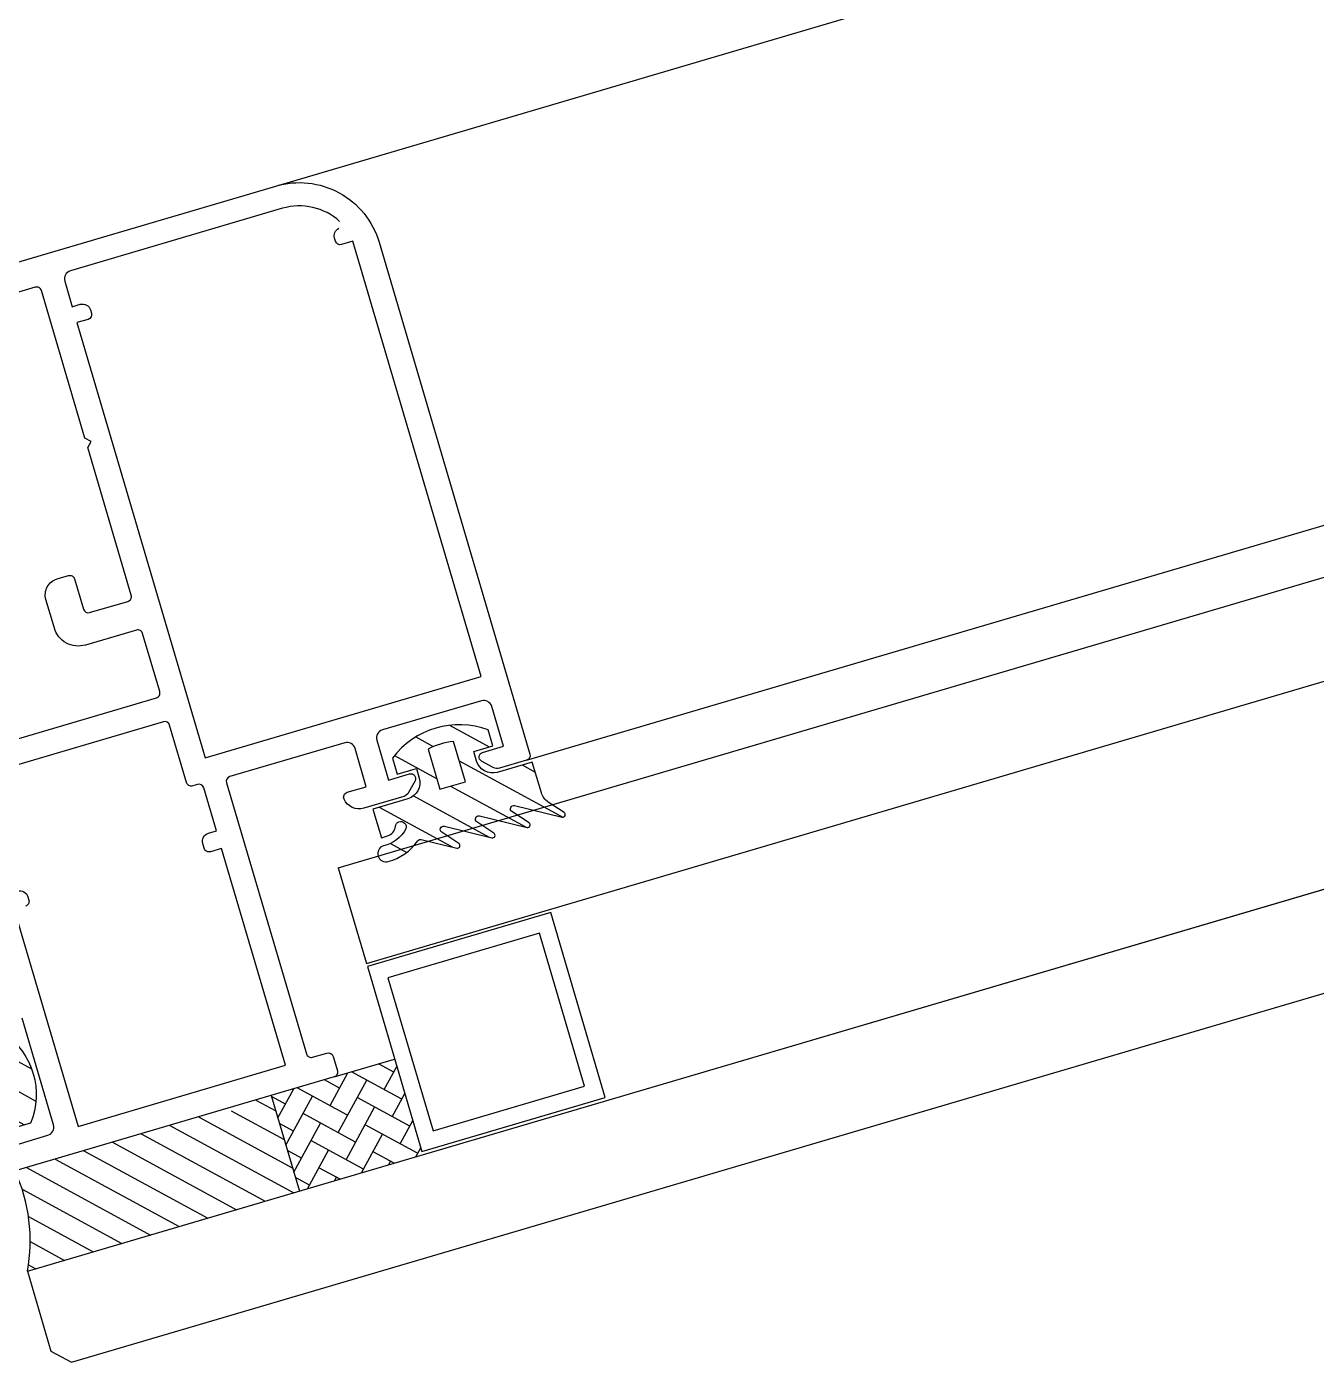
# Model space of a CAD drawing. Header units: millimetres. Extents: x 62878 to 70819, y -67946 to -61850.
# Drawn here: x 64995.57 to 65003.33, y -66914.9 to -66906.86 of the extents above; entities that cross this region are included whole.
import ezdxf

# ---------------------------------------------------------------- set-up
doc = ezdxf.new("R2010")
doc.units = ezdxf.units.MM
doc.layers.add('DOGRAMA', color=171, linetype='Continuous', lineweight=0)
pattern_1 = [(151.4266584183394, (64904.3647287374, -66926.52895950706), (0.07592747398675175, 0.1394151397588941), [])]

msp = doc.modelspace()

# ---------------------------------------------------------------- hatches: boundary and pattern name
at = {"layer": 'DOGRAMA', "lineweight": -2}
h = msp.add_hatch(dxfattribs=at)
h.set_pattern_fill('ANSI31', color=256, scale=0.05, angle=343.5057849383394, style=0)
h.set_pattern_definition(pattern_1)
edge = h.paths.add_edge_path(flags=16)
edge.add_arc((64998.17439718018, -66911.56122934651), 0.3999999999106387, 94.88969938534653, 117.9636174506541)
edge.add_line((64997.98683285998, -66911.20793113577), (64998.0580722917, -66911.44956681792))
edge.add_line((64998.0580722917, -66911.44956681792), (64998.21154149227, -66911.40432077424))
edge.add_line((64998.21154149227, -66911.40432077424), (64998.14030206053, -66911.16268509207))
edge = h.paths.add_edge_path()
edge.add_arc((64998.17439718021, -66911.56122934661), 0.5000000000091849, 69.55676077278663, 143.2965560646161)
edge.add_line((64997.77352731983, -66911.26239267709), (64997.80180609714, -66911.35831092746))
edge.add_line((64997.80180609714, -66911.35831092746), (64997.91690799759, -66911.3243763947))
edge.add_line((64997.91690799759, -66911.3243763947), (64997.933875264, -66911.38192734486))
edge.add_arc((64997.83795701362, -66911.4102061222), 0.1000000000161664, -73.57334157192997, 16.42665842525031, ccw=False)
edge.add_line((64997.86623579096, -66911.50612437258), (64997.65521564011, -66911.56833768266))
edge.add_line((64997.65521564011, -66911.56833768266), (64997.7061174393, -66911.74099053335))
edge.add_line((64997.7061174393, -66911.74099053335), (64997.74398538374, -66911.72982624329))
edge.add_arc((64997.72560417847, -66911.66747938059), 0.06499999996902778, 286.4266584407106, 354.8359939526625)
edge.add_arc((64997.82289710132, -66911.67627210682), 0.03268943073659, -19.003620699894782, 174.8359939319076, ccw=False)
edge.add_arc((64997.67731282872, -66911.59442472018), 0.1992591642563741, 282.07697278838805, 332.342879947448, ccw=False)
edge.add_arc((64997.73441365299, -66911.83686901879), 0.05002797727120602, 107.9412634765316, 285.4544997971927)
edge.add_arc((64997.66141063329, -66911.57348188646), 0.3233450412587142, 285.4860111460152, 324.8123213007778)
edge.add_arc((64997.94201583675, -66911.771336725), 0.01999999997857698, 76.42665848571221, 144.8123213700779, ccw=False)
edge.add_line((64997.94670963385, -66911.75189531899), (64998.16060236008, -66911.80353608316))
edge.add_arc((64998.16412270793, -66911.78895502863), 0.01499999999784618, 256.4266584109557, 416.4266584309829)
edge.add_line((64998.17241776719, -66911.77645734916), (64998.06983379776, -66911.70836950078))
edge.add_arc((64998.08089387677, -66911.69170592815), 0.0200000000024329, 76.4266583941864, 236.4266584079292, ccw=False)
edge.add_line((64998.0855876739, -66911.67226452213), (64998.3716225109, -66911.74132277306))
edge.add_arc((64998.37514285875, -66911.72674171854), 0.01499999999784618, 256.4266584109557, 416.4266584541387)
edge.add_line((64998.383437918, -66911.71424403906), (64998.28085394856, -66911.64615619069))
edge.add_arc((64998.29191402755, -66911.62949261807), 0.01999999999036201, 76.42665846475597, 236.4266584600297, ccw=False)
edge.add_line((64998.29660782466, -66911.61005121203), (64998.58264266172, -66911.67910946296))
edge.add_arc((64998.58616300955, -66911.66452840844), 0.01499999999443099, 256.4266584649874, 416.4266585004503)
edge.add_line((64998.59445806879, -66911.65203072896), (64998.49187409937, -66911.58394288058))
edge.add_arc((64998.50293417836, -66911.56727930794), 0.02000000000650998, 76.42665843471019, 236.4266584657166, ccw=False)
edge.add_line((64998.50762797548, -66911.54783790192), (64998.79366281249, -66911.61689615286))
edge.add_arc((64998.79718316034, -66911.60231509832), 0.01500000001199166, 256.4266584240007, 416.4266583846713)
edge.add_line((64998.8054782196, -66911.58981741885), (64998.70976455379, -66911.52628958308))
edge.add_arc((64998.76506494884, -66911.44297171997), 0.1000000000323361, 196.4266584057189, 236.4266584055932, ccw=False)
edge.add_line((64998.66914669844, -66911.47125049727), (64998.61439814379, -66911.28554990947))
edge.add_line((64998.61439814379, -66911.28554990947), (64998.40337799304, -66911.3477632196))
edge.add_arc((64998.37509921569, -66911.2518449692), 0.1000000000412184, 196.4266584297109, 286.42665842971087, ccw=False)
edge.add_line((64998.27918096529, -66911.28012374655), (64998.26221369894, -66911.22257279634))
edge.add_line((64998.26221369894, -66911.22257279634), (64998.37731559936, -66911.18863826357))
edge.add_line((64998.37731559936, -66911.18863826357), (64998.34903682204, -66911.09272001318))
h = msp.add_hatch(dxfattribs=at)
h.set_pattern_fill('ANSI31', color=256, scale=0.05, angle=343.5057849383394, style=0)
h.set_pattern_definition(pattern_1)
edge = h.paths.add_edge_path(flags=16)
edge.add_arc((64995.8517090528, -66913.08526444723), 0.6682513992520985, 189.5509791938573, 203.3023376240557)
edge.add_line((64995.23796675805, -66913.34961332323), (64995.51151995046, -66913.26896391831))
edge.add_line((64995.51151995046, -66913.26896391831), (64995.46627390675, -66913.11549471771))
edge.add_line((64995.46627390675, -66913.11549471771), (64995.19272071437, -66913.19614412263))
edge = h.paths.add_edge_path()
edge.add_line((64995.01952782973, -66912.91880047967), (64995.12503790513, -66912.88769382464))
edge.add_line((64995.12503790513, -66912.88769382464), (64995.1929069707, -66913.1178976255))
edge.add_line((64995.1929069707, -66913.1178976255), (64995.3751516464, -66913.06416794863))
edge.add_line((64995.3751516464, -66913.06416794863), (64995.3412171136, -66912.94906604817))
edge.add_line((64995.3412171136, -66912.94906604817), (64995.43713536397, -66912.92078727085))
edge.add_arc((64995.18827552423, -66913.28607179034), 0.4420000000146768, -22.880989691032426, 55.73430654070222, ccw=False)
edge.add_line((64995.595496517, -66913.4579294729), (64995.49957826661, -66913.48620825021))
edge.add_line((64995.49957826661, -66913.48620825021), (64995.46564373381, -66913.37110634979))
edge.add_line((64995.46564373381, -66913.37110634979), (64995.28339905811, -66913.42483602668))
edge.add_line((64995.28339905811, -66913.42483602668), (64995.35126812368, -66913.65503982756))
edge.add_line((64995.35126812368, -66913.65503982756), (64994.38884197747, -66913.84557275394))
edge.add_arc((64994.37470258882, -66913.79761362876), 0.04999999999144209, 113.1364952127339, 286.426658404795, ccw=False)
edge.add_line((64994.35505644242, -66913.7516350584), (64995.06709951998, -66913.5885426602))
edge.add_arc((64995.03289522928, -66913.49457422669), 0.1000000000021229, 290.0013879769714, 376.4266584092556)
edge.add_line((64995.12881347966, -66913.46629544938), (64994.98570809317, -66912.98089899353))
edge.add_arc((64995.03366721838, -66912.96675960488), 0.05000000001935798, 106.42665840336119, 196.4266583953639, ccw=False)
h = msp.add_hatch(dxfattribs=at)
h.set_pattern_fill('AR-HBONE', color=256, scale=0.03, angle=343.5057849383394, style=0)
h.set_pattern_definition([(61.42665841833941, (64785.37805013522, -66938.35208430375), (-0.04799067648917721, 0.1627786686581293), [0.36, -0.12]), (151.4266584183394, (64785.43544413131, -66938.24669963117), (-0.04799067648917721, 0.1627786686581293), [0.3599999999999987, -0.1199999999999997])])
h.paths.add_polyline_path([(64997.54619116744, -66913.14346106337), (64997.78598679334, -66913.07276412006), (64997.95565945724, -66913.64827362222), (64997.21375305336, -66913.8670036961), (64997.04408038947, -66913.29149419394)])
h = msp.add_hatch(dxfattribs=at)
h.set_pattern_fill('ANSI31', color=256, scale=0.03999999999999999, angle=343.5057849383394, style=0)
h.set_pattern_definition([(151.4266584183394, (64923.83613356193, -66920.78836771192), (0.0607419791894054, 0.1115321118071152), [])])
h.paths.add_polyline_path([(64996.78662182827, -66913.39606880078, -0.4142135623420975), (64996.75246764566, -66913.3774679457), (64995.50313243463, -66913.74579902027, -0.1532309010706403), (64995.57688684822, -66914.34958729973), (64996.94851782842, -66913.94520078409)])
h.paths.add_polyline_path([(64997.04408038947, -66913.29149419394), (64996.80522268338, -66913.36191461816, -0.4142135623575963), (64996.78662182827, -66913.39606880078), (64996.94851782842, -66913.94520078409), (64997.21375305336, -66913.8670036961)])

# ---------------------------------------------------------------- linework, layer by layer
for p, q in [((64997.07152486478, -66907.82041758225), (65043.48209814356, -66894.13757555846)), ((64998.57996691321, -66911.2748498926), (65044.53972441529, -66897.72491812219)), ((64997.44664146546, -66911.92174511563), (65044.62456074722, -66898.0126728733)), ((64997.61631412939, -66912.49725461782), (65044.79423341116, -66898.58818237549)), ((64995.5768868481, -66914.3495872997), (65045.13357873895, -66899.73920137987)), ((64995.84247776239, -66914.89681802457), (65045.30325140287, -66900.31471088207)), ((64995.84247776247, -66914.89681802459), (65018.94889561814, -66908.08454567117)), ((64997.44664146551, -66911.92174511566), (64997.61631412943, -66912.49725461785)), ((64997.421497442, -66913.18022347387), (64997.78598679334, -66913.07276412008)), ((64997.04408038947, -66913.29149419391), (64997.21375305336, -66913.8670036961)), ((64997.04408038947, -66913.29149419391), (64997.21375305336, -66913.8670036961)), ((64995.57688684822, -66914.34958729973), (64995.71828073479, -66914.82917855158)), ((64995.71828073476, -66914.8291785516), (64995.84247776248, -66914.89681802463))]:
    msp.add_line(p, q, dxfattribs=at)
at = {"layer": 'DOGRAMA'}
msp.add_line((65019.35480981363, -66907.33934069848), (64995.57688684823, -66914.34958729973), dxfattribs=at)
at = {"layer": 'DOGRAMA', "lineweight": -2, "ltscale": 0.5}
for points in [[(64994.88458875649, -66908.46517370515), (64997.07152486483, -66907.82041758229, -0.4142135623730951), (64997.69251000325, -66908.15861494753), (64998.60025875517, -66911.2375907843, -0.4142135623730951), (64998.57996691325, -66911.27484989261), (64998.41758690719, -66911.32272303471, -0.1991096956269791), (64998.37953696479, -66911.31866755884), (64998.30865772111, -66911.28006571157, -0.6680969080520953), (64998.3141883775, -66911.22810062482), (64998.44052230505, -66911.19085464723), (64998.36982536178, -66910.9510590213, 0.4142135623730951), (64998.30772684791, -66910.91723928475), (64997.71303369565, -66911.09256770415, 0.4142135623730951), (64997.67921395911, -66911.15466621799), (64997.7499109024, -66911.39446184393), (64997.87625442181, -66911.35721303843, -0.6680969080520438), (64997.90909106559, -66911.39786661424), (64997.87048921829, -66911.46874585793, -0.1989616347782854), (64997.84071536583, -66911.49279725728), (64997.60091014811, -66911.56349702844, -0.3728392455561729), (64997.48173869569, -66911.50926953639, -0.4568501953068724), (64997.50052345149, -66911.46798666494), (64997.61562535192, -66911.43405213216), (64997.54775628635, -66911.20384833128, 0.4142135623730951), (64997.48565777252, -66911.17002859476), (64996.79504636987, -66911.37363579143, 0.4142135623730951), (64996.77475452795, -66911.41089489975), (64997.25549374236, -66913.04150515597, 0.4142135623730951), (64997.29275285066, -66913.06179699789), (64997.37907927599, -66913.0363460983, -0.4142135623730951), (64997.41633838432, -66913.05663794023), (64997.44178928389, -66913.14296436556, -0.4142135623730951), (64997.421497442, -66913.18022347387), (64995.43598965939, -66913.76559416436, -0.4142135623730951)], [(64997.45533958184, -66908.03386575049, 0.2621398995659221), (64997.11111515309, -66907.95470313281), (64995.83540242321, -66908.33081087114, 0.4142135623730951), (64995.80158268665, -66908.39290938497), (64995.84682873037, -66908.54637858555), (64995.89478785554, -66908.53223919691, -0.4142135623730951), (64995.95688636939, -66908.56605893343), (64995.96254212484, -66908.5852425835, -0.4142135623730951), (64995.94225028296, -66908.62250169179), (64995.87510750771, -66908.64229683594), (64996.64711812849, -66911.26086507094), (64998.3065038598, -66910.77164222335), (64997.53449323905, -66908.15307398832), (64997.46735046378, -66908.17286913244, -0.4142135623730951), (64997.43009135547, -66908.15257729054), (64997.42443560001, -66908.13339364047, -0.3618128521052944), (64997.44980135457, -66908.07464999636)], [(64994.60715437868, -66911.41399214073), (64996.35286653534, -66910.89931839354, 0.4142135623730951), (64996.37315837728, -66910.86205928527), (64996.26994084007, -66910.51195767139, 0.4142135623730951), (64996.23268173178, -66910.4916658295), (64995.92574333058, -66910.58215791691, -0.4142135623730951), (64995.73944778903, -66910.48069870731), (64995.68854598987, -66910.30804585665, -0.4142135623730951), (64995.75618546292, -66910.183848829), (64995.77536911302, -66910.1781930735), (64995.82332823818, -66910.16405368486, -0.4142135623730951), (64995.86058734648, -66910.18434552678), (64995.91431702341, -66910.36659020248, 0.4142135623730951), (64995.95157613169, -66910.38688204437), (64996.18177993257, -66910.31901297881, 0.4142135623730951), (64996.2020717745, -66910.28175387053), (64995.94049308429, -66909.39451005463), (64995.9607849262, -66909.35725094633), (64995.92352581792, -66909.33695910442), (64995.66194712772, -66908.44971528852, 0.4142135623730951), (64995.62468801943, -66908.42942344659), (64995.39448421852, -66908.49729251217, 0.4142135623730951)], [(64995.50867339382, -66913.58778225603), (64995.70050989457, -66913.53122470138, 0.4142135623730951), (64995.73432963109, -66913.46912618753), (64995.54486182307, -66912.82647391007, 0.4142135623730951)]]:
    msp.add_lwpolyline(points, format="xyb", dxfattribs=at)
at = {"layer": 'DOGRAMA', "linetype": 'ByBlock', "lineweight": -2}
for points in [[(64995.49816319877, -66912.17300681949), (64995.88275457024, -66913.47749502448), (64997.12969182502, -66913.10987091932), (64996.74510045354, -66911.80538271436), (64996.67795767826, -66911.82517785847, -0.4142135623730951), (64996.64069856998, -66911.80488601656), (64996.63221493674, -66911.77611054144, -0.4142135623730951), (64996.66603467329, -66911.7140120276), (64996.71399379847, -66911.69987263894), (64996.6376410997, -66911.44089336296, 0.4142135623730951), (64996.60038199136, -66911.42060152102), (64996.57160651629, -66911.42908515422, -0.4142135623730951), (64996.53434740799, -66911.40879331234), (64996.43254380965, -66911.063487611, 0.4142135623730951), (64996.39528470133, -66911.04319576909), (64995.17712292166, -66911.40233624102, 0.4142135623730951)], [(64995.51784354662, -66912.06294918044, -0.4142135623730951), (64995.57994206046, -66912.09676891698), (64995.58559781592, -66912.11595256705, -0.4142135623730951), (64995.56530597399, -66912.15321167535)]]:
    msp.add_lwpolyline(points, format="xyb", dxfattribs=at)
at = {"layer": 'DOGRAMA', "lineweight": -2}
for points in [[(64998.34903682204, -66911.09272001318, 0.3333333333332296), (64997.77352731983, -66911.26239267709), (64997.80180609714, -66911.35831092746), (64997.91690799759, -66911.3243763947), (64997.933875264, -66911.38192734486, -0.4142135623730951), (64997.86623579096, -66911.50612437258), (64997.65521564011, -66911.56833768266), (64997.7061174393, -66911.74099053335), (64997.74398538374, -66911.72982624329, 0.3076847592325949), (64997.79034035245, -66911.67332983135, -1.128701775595035), (64997.8538048927, -66911.68691669764, -0.2229122392588673), (64997.71900294179, -66911.78927376178, 0.9785310008372164), (64997.74774476046, -66911.88508810301, 0.1732976222504512), (64997.92567045996, -66911.75981159347, -0.3075716929246892), (64997.94670963385, -66911.75189531899), (64998.16060236008, -66911.80353608316, 0.8390996311771624), (64998.17241776719, -66911.77645734916), (64998.06983379776, -66911.70836950078, -0.8390996311772869), (64998.0855876739, -66911.67226452213), (64998.3716225109, -66911.74132277306, 0.8390996311771624), (64998.383437918, -66911.71424403906), (64998.28085394856, -66911.64615619069, -0.839099631177325), (64998.29660782466, -66911.61005121203), (64998.58264266172, -66911.67910946296, 0.8390996311769768), (64998.59445806879, -66911.65203072896), (64998.49187409937, -66911.58394288058, -0.8390996311770358), (64998.50762797548, -66911.54783790192), (64998.79366281249, -66911.61689615286, 0.8390996311781366), (64998.8054782196, -66911.58981741885), (64998.70976455379, -66911.52628958308, -0.1763269807084491), (64998.66914669844, -66911.47125049727), (64998.61439814379, -66911.28554990947), (64998.40337799304, -66911.3477632196, -0.4142135623728453), (64998.27918096529, -66911.28012374655), (64998.26221369894, -66911.22257279634), (64998.37731559936, -66911.18863826357)], [(64998.14030206053, -66911.16268509207, 0.1010205144335734), (64997.98683285998, -66911.20793113577), (64998.0580722917, -66911.44956681792), (64998.21154149227, -66911.40432077424)], [(64998.14030206053, -66911.16268509207, 0.1010205144335734), (64997.98683285998, -66911.20793113577), (64998.05807229167, -66911.44956681792), (64998.21154149227, -66911.40432077424)], [(64995.01952782973, -66912.91880047967), (64995.12503790513, -66912.88769382464), (64995.1929069707, -66913.1178976255), (64995.3751516464, -66913.06416794863), (64995.3412171136, -66912.94906604817), (64995.43713536397, -66912.92078727085, -0.3571428571427583), (64995.595496517, -66913.4579294729), (64995.49957826661, -66913.48620825021), (64995.46564373381, -66913.37110634979), (64995.28339905811, -66913.42483602668), (64995.35126812368, -66913.65503982756), (64994.38884197747, -66913.84557275394, -0.9430953754055073), (64994.35505644242, -66913.7516350584), (64995.06709951998, -66913.5885426602, 0.3960555621610378), (64995.12881347966, -66913.46629544938), (64994.98570809317, -66912.98089899353, -0.4142135623731011)]]:
    msp.add_lwpolyline(points, format="xyb", close=True, dxfattribs=at)
for points in [[(64997.95000370179, -66913.62908997218), (64999.05306358101, -66913.30388403303), (64998.72502976408, -66912.19123232877), (64997.62196988491, -66912.51643826792)], [(64998.01764317483, -66913.50489294449), (64998.92886655333, -66913.23624455997), (64998.65739029107, -66912.31542935646), (64997.74616691261, -66912.58407774098)]]:
    msp.add_lwpolyline(points, close=True, dxfattribs=at)
msp.add_arc((64994.57804390501, -66914.16519994369), 1.015719411173229, 349.5408907009233, 24.38778172416846, dxfattribs=at)

doc.saveas('drawing.dxf')
